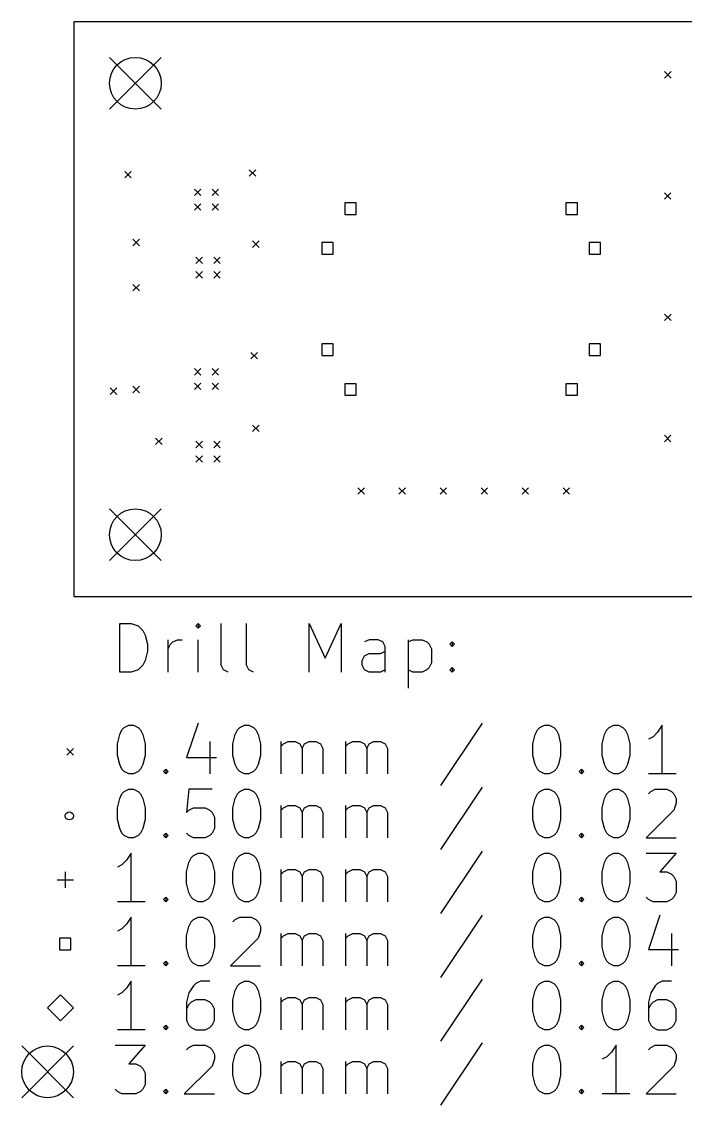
# Model space of a CAD drawing. Extents: x 3.47 to 6.6, y -6.18 to -3.52.
# Drawn here: x 3.473 to 5.09, y -6.165 to -3.525 of the extents above; entities that cross this region are included whole.
import ezdxf

# ---------------------------------------------------------------- set-up
doc = ezdxf.new("R2010")
doc.units = 0
doc.header["$MEASUREMENT"] = 0
doc.layers.add('BLACK', color=7, linetype='CONTINUOUS')

msp = doc.modelspace()

# ---------------------------------------------------------------- linework, layer by layer
at = {"layer": 'BLACK', "linetype": 'CONTINUOUS'}
for p, q in [((3.6, -3.525), (3.6, -4.925)), ((6.6, -3.525), (3.6, -3.525)), ((3.68701, -3.61201), (3.81299, -3.73799)), ((3.81299, -3.61201), (3.68701, -3.73799)), ((5.03937, -3.64677), (5.05512, -3.66252)), ((5.05512, -3.64677), (5.03937, -3.66252)), ((3.72441, -3.88976), (3.74016, -3.90551)), ((3.74016, -3.88976), (3.72441, -3.90551)), ((4.02756, -3.88583), (4.04331, -3.90157)), ((4.04331, -3.88583), (4.02756, -3.90157)), ((3.8937, -3.93307), (3.90945, -3.94882)), ((3.90945, -3.93307), (3.8937, -3.94882)), ((3.93701, -3.93307), (3.95276, -3.94882)), ((3.95276, -3.93307), (3.93701, -3.94882)), ((5.03874, -3.94205), (5.05449, -3.9578)), ((5.05449, -3.94205), (5.03874, -3.9578)), ((3.8937, -3.9685), (3.90945, -3.98425)), ((3.90945, -3.9685), (3.8937, -3.98425)), ((3.93701, -3.9685), (3.95276, -3.98425)), ((3.95276, -3.9685), (3.93701, -3.98425)), ((4.28826, -3.96618), (4.25997, -3.96618)), ((4.25997, -3.96618), (4.25997, -3.99447)), ((4.28826, -3.99447), (4.28826, -3.96618)), ((4.82727, -3.96618), (4.79899, -3.96618)), ((4.79899, -3.96618), (4.79899, -3.99447)), ((4.82727, -3.99447), (4.82727, -3.96618)), ((4.25997, -3.99447), (4.28826, -3.99447)), ((4.79899, -3.99447), (4.82727, -3.99447)), ((3.74409, -4.05512), (3.75984, -4.07087)), ((3.75984, -4.05512), (3.74409, -4.07087)), ((4.03543, -4.05905), (4.05118, -4.0748)), ((4.05118, -4.05905), (4.03543, -4.0748)), ((4.23215, -4.06336), (4.20387, -4.06336)), ((4.20387, -4.06336), (4.20387, -4.09164)), ((4.23215, -4.09164), (4.23215, -4.06336)), ((4.88338, -4.06336), (4.85509, -4.06336)), ((4.85509, -4.06336), (4.85509, -4.09164)), ((4.88338, -4.09164), (4.88338, -4.06336)), ((4.20387, -4.09164), (4.23215, -4.09164)), ((4.85509, -4.09164), (4.88338, -4.09164)), ((3.89764, -4.09843), (3.91339, -4.11417)), ((3.91339, -4.09843), (3.89764, -4.11417)), ((3.94094, -4.09843), (3.95669, -4.11417)), ((3.95669, -4.09843), (3.94094, -4.11417)), ((3.89764, -4.13386), (3.91339, -4.14961)), ((3.91339, -4.13386), (3.89764, -4.14961)), ((3.94094, -4.13386), (3.95669, -4.14961)), ((3.95669, -4.13386), (3.94094, -4.14961)), ((3.74409, -4.16535), (3.75984, -4.1811)), ((3.75984, -4.16535), (3.74409, -4.1811)), ((5.03937, -4.23732), (5.05512, -4.25307)), ((5.05512, -4.23732), (5.03937, -4.25307)), ((4.23215, -4.30978), (4.20387, -4.30978)), ((4.20387, -4.30978), (4.20387, -4.33806)), ((4.23215, -4.33806), (4.23215, -4.30978)), ((4.88338, -4.30978), (4.85509, -4.30978)), ((4.85509, -4.30978), (4.85509, -4.33806)), ((4.88338, -4.33806), (4.88338, -4.30978)), ((4.0315, -4.33071), (4.04724, -4.34646)), ((4.04724, -4.33071), (4.0315, -4.34646)), ((4.20387, -4.33806), (4.23215, -4.33806)), ((4.85509, -4.33806), (4.88338, -4.33806)), ((3.8937, -4.37008), (3.90945, -4.38583)), ((3.90945, -4.37008), (3.8937, -4.38583)), ((3.93701, -4.37008), (3.95276, -4.38583)), ((3.95276, -4.37008), (3.93701, -4.38583)), ((3.8937, -4.40551), (3.90945, -4.42126)), ((3.90945, -4.40551), (3.8937, -4.42126)), ((3.93701, -4.40551), (3.95276, -4.42126)), ((3.95276, -4.40551), (3.93701, -4.42126)), ((4.28826, -4.40695), (4.25997, -4.40695)), ((4.25997, -4.40695), (4.25997, -4.43523)), ((4.28826, -4.43523), (4.28826, -4.40695)), ((4.82727, -4.40695), (4.79899, -4.40695)), ((4.79899, -4.40695), (4.79899, -4.43523)), ((4.82727, -4.43523), (4.82727, -4.40695)), ((3.68898, -4.41732), (3.70472, -4.43307)), ((3.70472, -4.41732), (3.68898, -4.43307)), ((3.74409, -4.41339), (3.75984, -4.42913)), ((3.75984, -4.41339), (3.74409, -4.42913)), ((4.25997, -4.43523), (4.28826, -4.43523)), ((4.79899, -4.43523), (4.82727, -4.43523)), ((4.03543, -4.50787), (4.05118, -4.52362)), ((4.05118, -4.50787), (4.03543, -4.52362)), ((3.79921, -4.53937), (3.81496, -4.55512)), ((3.81496, -4.53937), (3.79921, -4.55512)), ((5.03874, -4.5326), (5.05449, -4.54835)), ((5.05449, -4.5326), (5.03874, -4.54835)), ((3.89764, -4.54724), (3.91339, -4.56299)), ((3.91339, -4.54724), (3.89764, -4.56299)), ((3.94094, -4.54724), (3.95669, -4.56299)), ((3.95669, -4.54724), (3.94094, -4.56299)), ((3.89764, -4.58268), (3.91339, -4.59843)), ((3.91339, -4.58268), (3.89764, -4.59843)), ((3.94094, -4.58268), (3.95669, -4.59843)), ((3.95669, -4.58268), (3.94094, -4.59843)), ((4.29213, -4.66063), (4.30787, -4.67638)), ((4.30787, -4.66063), (4.29213, -4.67638)), ((4.39213, -4.66063), (4.40787, -4.67638)), ((4.40787, -4.66063), (4.39213, -4.67638)), ((4.49213, -4.66063), (4.50787, -4.67638)), ((4.50787, -4.66063), (4.49213, -4.67638)), ((4.59213, -4.66063), (4.60787, -4.67638)), ((4.60787, -4.66063), (4.59213, -4.67638)), ((4.69213, -4.66063), (4.70787, -4.67638)), ((4.70787, -4.66063), (4.69213, -4.67638)), ((4.79213, -4.66063), (4.80787, -4.67638)), ((4.80787, -4.66063), (4.79213, -4.67638)), ((3.68701, -4.71201), (3.81299, -4.83799)), ((3.81299, -4.71201), (3.68701, -4.83799)), ((3.6, -4.925), (6.6, -4.925)), ((3.71178, -5.10934), (3.71178, -4.99123)), ((3.71178, -4.99123), (3.7399, -4.99123)), ((3.7399, -4.99123), (3.75678, -4.99685)), ((3.75678, -4.99685), (3.76803, -5.0081)), ((3.76803, -5.0081), (3.77365, -5.01935)), ((3.90301, -4.99123), (3.89738, -4.99685)), ((3.89738, -4.99685), (3.90301, -5.00247)), ((3.90863, -4.99685), (3.90301, -4.99123)), ((3.90301, -4.99123), (3.90301, -5.00247)), ((3.90301, -5.00247), (3.90863, -4.99685)), ((3.95925, -5.09246), (3.95925, -4.99123)), ((4.02112, -5.09246), (4.02112, -4.99123)), ((4.17298, -5.10934), (4.17298, -4.99123)), ((4.17298, -4.99123), (4.21235, -5.07559)), ((4.21235, -5.07559), (4.25172, -4.99123)), ((4.25172, -4.99123), (4.25172, -5.10934)), ((3.77365, -5.01935), (3.77927, -5.04184)), ((3.77927, -5.04184), (3.77927, -5.05872)), ((3.82989, -5.10934), (3.82989, -5.0306)), ((3.82989, -5.05309), (3.83552, -5.04184)), ((3.83552, -5.04184), (3.84114, -5.03622)), ((3.84114, -5.03622), (3.85239, -5.0306)), ((3.85239, -5.0306), (3.86364, -5.0306)), ((3.90301, -5.10934), (3.90301, -5.0306)), ((4.31921, -5.0306), (4.30796, -5.03622)), ((4.3417, -5.0306), (4.31921, -5.0306)), ((4.35295, -5.03622), (4.3417, -5.0306)), ((4.35858, -5.04747), (4.35295, -5.03622)), ((4.41482, -5.0306), (4.41482, -5.14871)), ((4.41482, -5.03622), (4.42607, -5.0306)), ((4.42607, -5.0306), (4.44857, -5.0306)), ((4.44857, -5.0306), (4.45981, -5.03622)), ((4.45981, -5.03622), (4.46544, -5.04184)), ((4.46544, -5.04184), (4.47106, -5.05309)), ((4.51606, -5.04184), (4.52168, -5.03622)), ((4.52168, -5.04747), (4.51606, -5.04184)), ((4.52168, -5.03622), (4.52731, -5.04184)), ((4.52168, -5.03622), (4.52168, -5.04747)), ((4.52731, -5.04184), (4.52168, -5.04747)), ((3.77927, -5.05872), (3.77365, -5.08121)), ((4.30796, -5.06997), (4.31921, -5.06434)), ((4.31921, -5.06434), (4.34733, -5.06434)), ((4.34733, -5.06434), (4.35858, -5.05872)), ((4.35858, -5.10934), (4.35858, -5.04747)), ((4.47106, -5.05309), (4.47106, -5.08684)), ((3.76803, -5.09246), (3.75678, -5.10371)), ((3.77365, -5.08121), (3.76803, -5.09246)), ((3.96488, -5.10371), (3.95925, -5.09246)), ((4.02674, -5.10371), (4.02112, -5.09246)), ((4.30233, -5.08121), (4.30796, -5.06997)), ((4.30233, -5.09246), (4.30233, -5.08121)), ((4.30796, -5.10371), (4.30233, -5.09246)), ((4.47106, -5.08684), (4.46544, -5.09809)), ((3.7399, -5.10934), (3.71178, -5.10934)), ((3.75678, -5.10371), (3.7399, -5.10934)), ((3.97612, -5.10934), (3.96488, -5.10371)), ((4.03799, -5.10934), (4.02674, -5.10371)), ((4.31921, -5.10934), (4.30796, -5.10371)), ((4.34733, -5.10934), (4.31921, -5.10934)), ((4.35858, -5.10371), (4.34733, -5.10934)), ((4.42607, -5.10934), (4.41482, -5.10371)), ((4.44857, -5.10934), (4.42607, -5.10934)), ((4.45981, -5.10371), (4.44857, -5.10934)), ((4.46544, -5.09809), (4.45981, -5.10371)), ((4.51606, -5.10371), (4.52168, -5.09809)), ((4.52168, -5.10934), (4.51606, -5.10371)), ((4.52168, -5.09809), (4.52731, -5.10371)), ((4.52168, -5.09809), (4.52168, -5.10934)), ((4.52731, -5.10371), (4.52168, -5.10934)), ((3.71178, -5.26175), (3.71741, -5.25051)), ((3.71741, -5.25051), (3.72303, -5.24488)), ((3.72303, -5.24488), (3.73428, -5.23926)), ((3.73428, -5.23926), (3.74553, -5.23926)), ((3.74553, -5.23926), (3.75678, -5.24488)), ((3.75678, -5.24488), (3.7624, -5.25051)), ((3.7624, -5.25051), (3.76803, -5.26175)), ((3.90301, -5.23363), (3.87489, -5.318)), ((3.993, -5.26175), (3.99862, -5.25051)), ((3.99862, -5.25051), (4.00425, -5.24488)), ((4.00425, -5.24488), (4.01549, -5.23926)), ((4.01549, -5.23926), (4.02674, -5.23926)), ((4.02674, -5.23926), (4.03799, -5.24488)), ((4.03799, -5.24488), (4.04362, -5.25051)), ((4.04362, -5.25051), (4.04924, -5.26175)), ((4.5948, -5.23363), (4.49356, -5.38549)), ((4.72416, -5.26175), (4.72978, -5.25051)), ((4.72978, -5.25051), (4.7354, -5.24488)), ((4.7354, -5.24488), (4.74665, -5.23926)), ((4.74665, -5.23926), (4.7579, -5.23926)), ((4.7579, -5.23926), (4.76915, -5.24488)), ((4.76915, -5.24488), (4.77477, -5.25051)), ((4.77477, -5.25051), (4.7804, -5.26175)), ((4.89289, -5.26175), (4.89851, -5.25051)), ((4.89851, -5.25051), (4.90413, -5.24488)), ((4.90413, -5.24488), (4.91538, -5.23926)), ((4.91538, -5.23926), (4.92663, -5.23926)), ((4.92663, -5.23926), (4.93788, -5.24488)), ((4.93788, -5.24488), (4.9435, -5.25051)), ((4.9435, -5.25051), (4.94913, -5.26175)), ((5.03349, -5.23926), (5.02224, -5.25613)), ((5.03349, -5.35737), (5.03349, -5.23926)), ((3.70616, -5.28425), (3.71178, -5.26175)), ((3.76803, -5.26175), (3.77365, -5.28425)), ((3.93113, -5.27863), (3.93113, -5.35737)), ((3.98737, -5.28425), (3.993, -5.26175)), ((4.04924, -5.26175), (4.05486, -5.28425)), ((4.10548, -5.35737), (4.10548, -5.27863)), ((4.11111, -5.28425), (4.12236, -5.27863)), ((4.12236, -5.27863), (4.13923, -5.27863)), ((4.13923, -5.27863), (4.15048, -5.28425)), ((4.16173, -5.28425), (4.17298, -5.27863)), ((4.17298, -5.27863), (4.18985, -5.27863)), ((4.18985, -5.27863), (4.2011, -5.28425)), ((4.26296, -5.35737), (4.26296, -5.27863)), ((4.26859, -5.28425), (4.27984, -5.27863)), ((4.27984, -5.27863), (4.29671, -5.27863)), ((4.29671, -5.27863), (4.30796, -5.28425)), ((4.31921, -5.28425), (4.33046, -5.27863)), ((4.33046, -5.27863), (4.34733, -5.27863)), ((4.34733, -5.27863), (4.35858, -5.28425)), ((4.71853, -5.28425), (4.72416, -5.26175)), ((4.7804, -5.26175), (4.78602, -5.28425)), ((4.88726, -5.28425), (4.89289, -5.26175)), ((4.94913, -5.26175), (4.95475, -5.28425)), ((5.011, -5.26738), (4.99975, -5.273)), ((5.02224, -5.25613), (5.011, -5.26738)), ((3.58327, -5.29606), (3.59902, -5.31181)), ((3.59902, -5.29606), (3.58327, -5.31181)), ((3.70616, -5.31237), (3.70616, -5.28425)), ((3.77365, -5.28425), (3.77365, -5.31237)), ((3.98737, -5.31237), (3.98737, -5.28425)), ((4.05486, -5.28425), (4.05486, -5.31237)), ((4.10548, -5.28988), (4.11111, -5.28425)), ((4.15048, -5.28425), (4.1561, -5.2955)), ((4.1561, -5.2955), (4.16173, -5.28425)), ((4.1561, -5.2955), (4.1561, -5.35737)), ((4.2011, -5.28425), (4.20672, -5.2955)), ((4.20672, -5.2955), (4.20672, -5.35737)), ((4.26296, -5.28988), (4.26859, -5.28425)), ((4.30796, -5.28425), (4.31358, -5.2955)), ((4.31358, -5.2955), (4.31921, -5.28425)), ((4.31358, -5.2955), (4.31358, -5.35737)), ((4.35858, -5.28425), (4.3642, -5.2955)), ((4.3642, -5.2955), (4.3642, -5.35737)), ((4.71853, -5.31237), (4.71853, -5.28425)), ((4.78602, -5.28425), (4.78602, -5.31237)), ((4.88726, -5.31237), (4.88726, -5.28425)), ((4.95475, -5.28425), (4.95475, -5.31237)), ((3.71178, -5.33487), (3.70616, -5.31237)), ((3.77365, -5.31237), (3.76803, -5.33487)), ((3.87489, -5.318), (3.948, -5.318)), ((3.993, -5.33487), (3.98737, -5.31237)), ((4.05486, -5.31237), (4.04924, -5.33487)), ((4.72416, -5.33487), (4.71853, -5.31237)), ((4.78602, -5.31237), (4.7804, -5.33487)), ((4.89289, -5.33487), (4.88726, -5.31237)), ((4.95475, -5.31237), (4.94913, -5.33487)), ((3.71741, -5.34612), (3.71178, -5.33487)), ((3.72303, -5.35174), (3.71741, -5.34612)), ((3.73428, -5.35737), (3.72303, -5.35174)), ((3.74553, -5.35737), (3.73428, -5.35737)), ((3.75678, -5.35174), (3.74553, -5.35737)), ((3.7624, -5.34612), (3.75678, -5.35174)), ((3.76803, -5.33487), (3.7624, -5.34612)), ((3.81864, -5.35174), (3.82427, -5.34612)), ((3.82427, -5.35737), (3.81864, -5.35174)), ((3.82427, -5.34612), (3.82989, -5.35174)), ((3.82427, -5.34612), (3.82427, -5.35737)), ((3.82989, -5.35174), (3.82427, -5.35737)), ((3.99862, -5.34612), (3.993, -5.33487)), ((4.00425, -5.35174), (3.99862, -5.34612)), ((4.01549, -5.35737), (4.00425, -5.35174)), ((4.02674, -5.35737), (4.01549, -5.35737)), ((4.03799, -5.35174), (4.02674, -5.35737)), ((4.04362, -5.34612), (4.03799, -5.35174)), ((4.04924, -5.33487), (4.04362, -5.34612)), ((4.72978, -5.34612), (4.72416, -5.33487)), ((4.7354, -5.35174), (4.72978, -5.34612)), ((4.74665, -5.35737), (4.7354, -5.35174)), ((4.7579, -5.35737), (4.74665, -5.35737)), ((4.76915, -5.35174), (4.7579, -5.35737)), ((4.77477, -5.34612), (4.76915, -5.35174)), ((4.7804, -5.33487), (4.77477, -5.34612)), ((4.83102, -5.35174), (4.83664, -5.34612)), ((4.83664, -5.35737), (4.83102, -5.35174)), ((4.83664, -5.34612), (4.84227, -5.35174)), ((4.83664, -5.34612), (4.83664, -5.35737)), ((4.84227, -5.35174), (4.83664, -5.35737)), ((4.89851, -5.34612), (4.89289, -5.33487)), ((4.90413, -5.35174), (4.89851, -5.34612)), ((4.91538, -5.35737), (4.90413, -5.35174)), ((4.92663, -5.35737), (4.91538, -5.35737)), ((4.93788, -5.35174), (4.92663, -5.35737)), ((4.9435, -5.34612), (4.93788, -5.35174)), ((4.94913, -5.33487), (4.9435, -5.34612)), ((5.06724, -5.35737), (4.99975, -5.35737)), ((3.71178, -5.41766), (3.71741, -5.40641)), ((3.71741, -5.40641), (3.72303, -5.40079)), ((3.72303, -5.40079), (3.73428, -5.39516)), ((3.73428, -5.39516), (3.74553, -5.39516)), ((3.74553, -5.39516), (3.75678, -5.40079)), ((3.75678, -5.40079), (3.7624, -5.40641)), ((3.7624, -5.40641), (3.76803, -5.41766)), ((3.88051, -5.39516), (3.87489, -5.45141)), ((3.93675, -5.39516), (3.88051, -5.39516)), ((3.993, -5.41766), (3.99862, -5.40641)), ((3.99862, -5.40641), (4.00425, -5.40079)), ((4.00425, -5.40079), (4.01549, -5.39516)), ((4.01549, -5.39516), (4.02674, -5.39516)), ((4.02674, -5.39516), (4.03799, -5.40079)), ((4.03799, -5.40079), (4.04362, -5.40641)), ((4.04362, -5.40641), (4.04924, -5.41766)), ((4.5948, -5.38954), (4.49356, -5.54139)), ((4.72416, -5.41766), (4.72978, -5.40641)), ((4.72978, -5.40641), (4.7354, -5.40079)), ((4.7354, -5.40079), (4.74665, -5.39516)), ((4.74665, -5.39516), (4.7579, -5.39516)), ((4.7579, -5.39516), (4.76915, -5.40079)), ((4.76915, -5.40079), (4.77477, -5.40641)), ((4.77477, -5.40641), (4.7804, -5.41766)), ((4.89289, -5.41766), (4.89851, -5.40641)), ((4.89851, -5.40641), (4.90413, -5.40079)), ((4.90413, -5.40079), (4.91538, -5.39516)), ((4.91538, -5.39516), (4.92663, -5.39516)), ((4.92663, -5.39516), (4.93788, -5.40079)), ((4.93788, -5.40079), (4.9435, -5.40641)), ((4.9435, -5.40641), (4.94913, -5.41766)), ((4.99975, -5.40641), (5.00537, -5.40079)), ((5.00537, -5.40079), (5.01662, -5.39516)), ((5.01662, -5.39516), (5.04474, -5.39516)), ((5.04474, -5.39516), (5.05599, -5.40079)), ((5.05599, -5.40079), (5.06161, -5.40641)), ((5.06161, -5.40641), (5.06724, -5.41766)), ((3.70616, -5.44016), (3.71178, -5.41766)), ((3.76803, -5.41766), (3.77365, -5.44016)), ((3.98737, -5.44016), (3.993, -5.41766)), ((4.04924, -5.41766), (4.05486, -5.44016)), ((4.10548, -5.51327), (4.10548, -5.43453)), ((4.11111, -5.44016), (4.12236, -5.43453)), ((4.12236, -5.43453), (4.13923, -5.43453)), ((4.13923, -5.43453), (4.15048, -5.44016)), ((4.16173, -5.44016), (4.17298, -5.43453)), ((4.17298, -5.43453), (4.18985, -5.43453)), ((4.18985, -5.43453), (4.2011, -5.44016)), ((4.26296, -5.51327), (4.26296, -5.43453)), ((4.26859, -5.44016), (4.27984, -5.43453)), ((4.27984, -5.43453), (4.29671, -5.43453)), ((4.29671, -5.43453), (4.30796, -5.44016)), ((4.31921, -5.44016), (4.33046, -5.43453)), ((4.33046, -5.43453), (4.34733, -5.43453)), ((4.34733, -5.43453), (4.35858, -5.44016)), ((4.71853, -5.44016), (4.72416, -5.41766)), ((4.7804, -5.41766), (4.78602, -5.44016)), ((4.88726, -5.44016), (4.89289, -5.41766)), ((4.94913, -5.41766), (4.95475, -5.44016)), ((5.06724, -5.42891), (5.06161, -5.44578)), ((5.06724, -5.41766), (5.06724, -5.42891)), ((3.70616, -5.46828), (3.70616, -5.44016)), ((3.77365, -5.44016), (3.77365, -5.46828)), ((3.87489, -5.45141), (3.88051, -5.44578)), ((3.88051, -5.44578), (3.89176, -5.44016)), ((3.89176, -5.44016), (3.91988, -5.44016)), ((3.91988, -5.44016), (3.93113, -5.44578)), ((3.93113, -5.44578), (3.93675, -5.45141)), ((3.93675, -5.45141), (3.94238, -5.46265)), ((3.94238, -5.46265), (3.94238, -5.49078)), ((3.98737, -5.46828), (3.98737, -5.44016)), ((4.05486, -5.44016), (4.05486, -5.46828)), ((4.10548, -5.44578), (4.11111, -5.44016)), ((4.15048, -5.44016), (4.1561, -5.45141)), ((4.1561, -5.45141), (4.16173, -5.44016)), ((4.1561, -5.45141), (4.1561, -5.51327)), ((4.2011, -5.44016), (4.20672, -5.45141)), ((4.20672, -5.45141), (4.20672, -5.51327)), ((4.26296, -5.44578), (4.26859, -5.44016)), ((4.30796, -5.44016), (4.31358, -5.45141)), ((4.31358, -5.45141), (4.31921, -5.44016)), ((4.31358, -5.45141), (4.31358, -5.51327)), ((4.35858, -5.44016), (4.3642, -5.45141)), ((4.3642, -5.45141), (4.3642, -5.51327)), ((4.71853, -5.46828), (4.71853, -5.44016)), ((4.78602, -5.44016), (4.78602, -5.46828)), ((4.88726, -5.46828), (4.88726, -5.44016)), ((4.95475, -5.44016), (4.95475, -5.46828)), ((5.06161, -5.44578), (4.99412, -5.51327)), ((3.71178, -5.49078), (3.70616, -5.46828)), ((3.71741, -5.50202), (3.71178, -5.49078)), ((3.76803, -5.49078), (3.7624, -5.50202)), ((3.77365, -5.46828), (3.76803, -5.49078)), ((3.94238, -5.49078), (3.93675, -5.50202)), ((3.993, -5.49078), (3.98737, -5.46828)), ((3.99862, -5.50202), (3.993, -5.49078)), ((4.04924, -5.49078), (4.04362, -5.50202)), ((4.05486, -5.46828), (4.04924, -5.49078)), ((4.72416, -5.49078), (4.71853, -5.46828)), ((4.72978, -5.50202), (4.72416, -5.49078)), ((4.7804, -5.49078), (4.77477, -5.50202)), ((4.78602, -5.46828), (4.7804, -5.49078)), ((4.89289, -5.49078), (4.88726, -5.46828)), ((4.89851, -5.50202), (4.89289, -5.49078)), ((4.94913, -5.49078), (4.9435, -5.50202)), ((4.95475, -5.46828), (4.94913, -5.49078)), ((3.72303, -5.50765), (3.71741, -5.50202)), ((3.73428, -5.51327), (3.72303, -5.50765)), ((3.74553, -5.51327), (3.73428, -5.51327)), ((3.75678, -5.50765), (3.74553, -5.51327)), ((3.7624, -5.50202), (3.75678, -5.50765)), ((3.81864, -5.50765), (3.82427, -5.50202)), ((3.82427, -5.51327), (3.81864, -5.50765)), ((3.82427, -5.50202), (3.82989, -5.50765)), ((3.82427, -5.50202), (3.82427, -5.51327)), ((3.82989, -5.50765), (3.82427, -5.51327)), ((3.88051, -5.50765), (3.87489, -5.50202)), ((3.89176, -5.51327), (3.88051, -5.50765)), ((3.91988, -5.51327), (3.89176, -5.51327)), ((3.93113, -5.50765), (3.91988, -5.51327)), ((3.93675, -5.50202), (3.93113, -5.50765)), ((4.00425, -5.50765), (3.99862, -5.50202)), ((4.01549, -5.51327), (4.00425, -5.50765)), ((4.02674, -5.51327), (4.01549, -5.51327)), ((4.03799, -5.50765), (4.02674, -5.51327)), ((4.04362, -5.50202), (4.03799, -5.50765)), ((4.7354, -5.50765), (4.72978, -5.50202)), ((4.74665, -5.51327), (4.7354, -5.50765)), ((4.7579, -5.51327), (4.74665, -5.51327)), ((4.76915, -5.50765), (4.7579, -5.51327)), ((4.77477, -5.50202), (4.76915, -5.50765)), ((4.83102, -5.50765), (4.83664, -5.50202)), ((4.83664, -5.51327), (4.83102, -5.50765)), ((4.83664, -5.50202), (4.84227, -5.50765)), ((4.83664, -5.50202), (4.83664, -5.51327)), ((4.84227, -5.50765), (4.83664, -5.51327)), ((4.90413, -5.50765), (4.89851, -5.50202)), ((4.91538, -5.51327), (4.90413, -5.50765)), ((4.92663, -5.51327), (4.91538, -5.51327)), ((4.93788, -5.50765), (4.92663, -5.51327)), ((4.9435, -5.50202), (4.93788, -5.50765)), ((4.99412, -5.51327), (5.06724, -5.51327)), ((3.72866, -5.56794), (3.71741, -5.57919)), ((3.7399, -5.55107), (3.72866, -5.56794)), ((3.7399, -5.66918), (3.7399, -5.55107)), ((3.88051, -5.57357), (3.88614, -5.56232)), ((3.88614, -5.56232), (3.89176, -5.55669)), ((3.89176, -5.55669), (3.90301, -5.55107)), ((3.90301, -5.55107), (3.91426, -5.55107)), ((3.91426, -5.55107), (3.92551, -5.55669)), ((3.92551, -5.55669), (3.93113, -5.56232)), ((3.93113, -5.56232), (3.93675, -5.57357)), ((3.993, -5.57357), (3.99862, -5.56232)), ((3.99862, -5.56232), (4.00425, -5.55669)), ((4.00425, -5.55669), (4.01549, -5.55107)), ((4.01549, -5.55107), (4.02674, -5.55107)), ((4.02674, -5.55107), (4.03799, -5.55669)), ((4.03799, -5.55669), (4.04362, -5.56232)), ((4.04362, -5.56232), (4.04924, -5.57357)), ((4.5948, -5.54544), (4.49356, -5.6973)), ((4.72416, -5.57357), (4.72978, -5.56232)), ((4.72978, -5.56232), (4.7354, -5.55669)), ((4.7354, -5.55669), (4.74665, -5.55107)), ((4.74665, -5.55107), (4.7579, -5.55107)), ((4.7579, -5.55107), (4.76915, -5.55669)), ((4.76915, -5.55669), (4.77477, -5.56232)), ((4.77477, -5.56232), (4.7804, -5.57357)), ((4.89289, -5.57357), (4.89851, -5.56232)), ((4.89851, -5.56232), (4.90413, -5.55669)), ((4.90413, -5.55669), (4.91538, -5.55107)), ((4.91538, -5.55107), (4.92663, -5.55107)), ((4.92663, -5.55107), (4.93788, -5.55669)), ((4.93788, -5.55669), (4.9435, -5.56232)), ((4.9435, -5.56232), (4.94913, -5.57357)), ((4.99412, -5.55107), (5.06724, -5.55107)), ((5.06724, -5.55107), (5.02787, -5.59606)), ((3.57933, -5.59606), (3.57933, -5.63543)), ((3.71741, -5.57919), (3.70616, -5.58481)), ((3.87489, -5.59606), (3.88051, -5.57357)), ((3.87489, -5.62418), (3.87489, -5.59606)), ((3.93675, -5.57357), (3.94238, -5.59606)), ((3.94238, -5.59606), (3.94238, -5.62418)), ((3.98737, -5.59606), (3.993, -5.57357)), ((3.98737, -5.62418), (3.98737, -5.59606)), ((4.04924, -5.57357), (4.05486, -5.59606)), ((4.05486, -5.59606), (4.05486, -5.62418)), ((4.10548, -5.66918), (4.10548, -5.59044)), ((4.10548, -5.60169), (4.11111, -5.59606)), ((4.11111, -5.59606), (4.12236, -5.59044)), ((4.12236, -5.59044), (4.13923, -5.59044)), ((4.13923, -5.59044), (4.15048, -5.59606)), ((4.15048, -5.59606), (4.1561, -5.60731)), ((4.1561, -5.60731), (4.16173, -5.59606)), ((4.16173, -5.59606), (4.17298, -5.59044)), ((4.17298, -5.59044), (4.18985, -5.59044)), ((4.18985, -5.59044), (4.2011, -5.59606)), ((4.2011, -5.59606), (4.20672, -5.60731)), ((4.26296, -5.66918), (4.26296, -5.59044)), ((4.26296, -5.60169), (4.26859, -5.59606)), ((4.26859, -5.59606), (4.27984, -5.59044)), ((4.27984, -5.59044), (4.29671, -5.59044)), ((4.29671, -5.59044), (4.30796, -5.59606)), ((4.30796, -5.59606), (4.31358, -5.60731)), ((4.31358, -5.60731), (4.31921, -5.59606)), ((4.31921, -5.59606), (4.33046, -5.59044)), ((4.33046, -5.59044), (4.34733, -5.59044)), ((4.34733, -5.59044), (4.35858, -5.59606)), ((4.35858, -5.59606), (4.3642, -5.60731)), ((4.71853, -5.59606), (4.72416, -5.57357)), ((4.71853, -5.62418), (4.71853, -5.59606)), ((4.7804, -5.57357), (4.78602, -5.59606)), ((4.78602, -5.59606), (4.78602, -5.62418)), ((4.88726, -5.59606), (4.89289, -5.57357)), ((4.88726, -5.62418), (4.88726, -5.59606)), ((4.94913, -5.57357), (4.95475, -5.59606)), ((4.95475, -5.59606), (4.95475, -5.62418)), ((5.02787, -5.59606), (5.04474, -5.59606)), ((5.04474, -5.59606), (5.05599, -5.60169)), ((3.55965, -5.61575), (3.59902, -5.61575)), ((4.1561, -5.60731), (4.1561, -5.66918)), ((4.20672, -5.60731), (4.20672, -5.66918)), ((4.31358, -5.60731), (4.31358, -5.66918)), ((4.3642, -5.60731), (4.3642, -5.66918)), ((5.05599, -5.60169), (5.06161, -5.60731)), ((5.06161, -5.60731), (5.06724, -5.61856)), ((5.06724, -5.61856), (5.06724, -5.64668)), ((3.88051, -5.64668), (3.87489, -5.62418)), ((3.88614, -5.65793), (3.88051, -5.64668)), ((3.93675, -5.64668), (3.93113, -5.65793)), ((3.94238, -5.62418), (3.93675, -5.64668)), ((3.993, -5.64668), (3.98737, -5.62418)), ((3.99862, -5.65793), (3.993, -5.64668)), ((4.04924, -5.64668), (4.04362, -5.65793)), ((4.05486, -5.62418), (4.04924, -5.64668)), ((4.72416, -5.64668), (4.71853, -5.62418)), ((4.72978, -5.65793), (4.72416, -5.64668)), ((4.7804, -5.64668), (4.77477, -5.65793)), ((4.78602, -5.62418), (4.7804, -5.64668)), ((4.89289, -5.64668), (4.88726, -5.62418)), ((4.89851, -5.65793), (4.89289, -5.64668)), ((4.94913, -5.64668), (4.9435, -5.65793)), ((4.95475, -5.62418), (4.94913, -5.64668)), ((5.06724, -5.64668), (5.06161, -5.65793)), ((3.77365, -5.66918), (3.70616, -5.66918)), ((3.81864, -5.66355), (3.82427, -5.65793)), ((3.82427, -5.66918), (3.81864, -5.66355)), ((3.82427, -5.65793), (3.82989, -5.66355)), ((3.82427, -5.65793), (3.82427, -5.66918)), ((3.82989, -5.66355), (3.82427, -5.66918)), ((3.89176, -5.66355), (3.88614, -5.65793)), ((3.90301, -5.66918), (3.89176, -5.66355)), ((3.91426, -5.66918), (3.90301, -5.66918)), ((3.92551, -5.66355), (3.91426, -5.66918)), ((3.93113, -5.65793), (3.92551, -5.66355)), ((4.00425, -5.66355), (3.99862, -5.65793)), ((4.01549, -5.66918), (4.00425, -5.66355)), ((4.02674, -5.66918), (4.01549, -5.66918)), ((4.03799, -5.66355), (4.02674, -5.66918)), ((4.04362, -5.65793), (4.03799, -5.66355)), ((4.7354, -5.66355), (4.72978, -5.65793)), ((4.74665, -5.66918), (4.7354, -5.66355)), ((4.7579, -5.66918), (4.74665, -5.66918)), ((4.76915, -5.66355), (4.7579, -5.66918)), ((4.77477, -5.65793), (4.76915, -5.66355)), ((4.83102, -5.66355), (4.83664, -5.65793)), ((4.83664, -5.66918), (4.83102, -5.66355)), ((4.83664, -5.65793), (4.84227, -5.66355)), ((4.83664, -5.65793), (4.83664, -5.66918)), ((4.84227, -5.66355), (4.83664, -5.66918)), ((4.90413, -5.66355), (4.89851, -5.65793)), ((4.91538, -5.66918), (4.90413, -5.66355)), ((4.92663, -5.66918), (4.91538, -5.66918)), ((4.93788, -5.66355), (4.92663, -5.66918)), ((4.9435, -5.65793), (4.93788, -5.66355)), ((4.99975, -5.66355), (4.99412, -5.65793)), ((5.011, -5.66918), (4.99975, -5.66355)), ((5.04474, -5.66918), (5.011, -5.66918)), ((5.05599, -5.66355), (5.04474, -5.66918)), ((5.06161, -5.65793), (5.05599, -5.66355)), ((4.5948, -5.70135), (4.49356, -5.85321)), ((5.02787, -5.70135), (4.99975, -5.78571)), ((3.72866, -5.72385), (3.71741, -5.7351)), ((3.7399, -5.70697), (3.72866, -5.72385)), ((3.7399, -5.82508), (3.7399, -5.70697)), ((3.88051, -5.72947), (3.88614, -5.71822)), ((3.88614, -5.71822), (3.89176, -5.7126)), ((3.89176, -5.7126), (3.90301, -5.70697)), ((3.90301, -5.70697), (3.91426, -5.70697)), ((3.91426, -5.70697), (3.92551, -5.7126)), ((3.92551, -5.7126), (3.93113, -5.71822)), ((3.93113, -5.71822), (3.93675, -5.72947)), ((3.98737, -5.71822), (3.993, -5.7126)), ((3.993, -5.7126), (4.00425, -5.70697)), ((4.00425, -5.70697), (4.03237, -5.70697)), ((4.03237, -5.70697), (4.04362, -5.7126)), ((4.04362, -5.7126), (4.04924, -5.71822)), ((4.04924, -5.71822), (4.05486, -5.72947)), ((4.72416, -5.72947), (4.72978, -5.71822)), ((4.72978, -5.71822), (4.7354, -5.7126)), ((4.7354, -5.7126), (4.74665, -5.70697)), ((4.74665, -5.70697), (4.7579, -5.70697)), ((4.7579, -5.70697), (4.76915, -5.7126)), ((4.76915, -5.7126), (4.77477, -5.71822)), ((4.77477, -5.71822), (4.7804, -5.72947)), ((4.89289, -5.72947), (4.89851, -5.71822)), ((4.89851, -5.71822), (4.90413, -5.7126)), ((4.90413, -5.7126), (4.91538, -5.70697)), ((4.91538, -5.70697), (4.92663, -5.70697)), ((4.92663, -5.70697), (4.93788, -5.7126)), ((4.93788, -5.7126), (4.9435, -5.71822)), ((4.9435, -5.71822), (4.94913, -5.72947)), ((3.71741, -5.7351), (3.70616, -5.74072)), ((3.87489, -5.75197), (3.88051, -5.72947)), ((3.87489, -5.78009), (3.87489, -5.75197)), ((3.93675, -5.72947), (3.94238, -5.75197)), ((3.94238, -5.75197), (3.94238, -5.78009)), ((4.05486, -5.74072), (4.04924, -5.75759)), ((4.05486, -5.72947), (4.05486, -5.74072)), ((4.10548, -5.82508), (4.10548, -5.74634)), ((4.10548, -5.75759), (4.11111, -5.75197)), ((4.11111, -5.75197), (4.12236, -5.74634)), ((4.12236, -5.74634), (4.13923, -5.74634)), ((4.13923, -5.74634), (4.15048, -5.75197)), ((4.15048, -5.75197), (4.1561, -5.76322)), ((4.1561, -5.76322), (4.16173, -5.75197)), ((4.16173, -5.75197), (4.17298, -5.74634)), ((4.17298, -5.74634), (4.18985, -5.74634)), ((4.18985, -5.74634), (4.2011, -5.75197)), ((4.2011, -5.75197), (4.20672, -5.76322)), ((4.26296, -5.82508), (4.26296, -5.74634)), ((4.26296, -5.75759), (4.26859, -5.75197)), ((4.26859, -5.75197), (4.27984, -5.74634)), ((4.27984, -5.74634), (4.29671, -5.74634)), ((4.29671, -5.74634), (4.30796, -5.75197)), ((4.30796, -5.75197), (4.31358, -5.76322)), ((4.31358, -5.76322), (4.31921, -5.75197)), ((4.31921, -5.75197), (4.33046, -5.74634)), ((4.33046, -5.74634), (4.34733, -5.74634)), ((4.34733, -5.74634), (4.35858, -5.75197)), ((4.35858, -5.75197), (4.3642, -5.76322)), ((4.71853, -5.75197), (4.72416, -5.72947)), ((4.71853, -5.78009), (4.71853, -5.75197)), ((4.7804, -5.72947), (4.78602, -5.75197)), ((4.78602, -5.75197), (4.78602, -5.78009)), ((4.88726, -5.75197), (4.89289, -5.72947)), ((4.88726, -5.78009), (4.88726, -5.75197)), ((4.94913, -5.72947), (4.95475, -5.75197)), ((4.95475, -5.75197), (4.95475, -5.78009)), ((5.05599, -5.74634), (5.05599, -5.82508)), ((3.59316, -5.75751), (3.56487, -5.75751)), ((3.56487, -5.75751), (3.56487, -5.7858)), ((3.59316, -5.7858), (3.59316, -5.75751)), ((3.88051, -5.80259), (3.87489, -5.78009)), ((3.94238, -5.78009), (3.93675, -5.80259)), ((4.04924, -5.75759), (3.98175, -5.82508)), ((4.1561, -5.76322), (4.1561, -5.82508)), ((4.20672, -5.76322), (4.20672, -5.82508)), ((4.31358, -5.76322), (4.31358, -5.82508)), ((4.3642, -5.76322), (4.3642, -5.82508)), ((4.72416, -5.80259), (4.71853, -5.78009)), ((4.78602, -5.78009), (4.7804, -5.80259)), ((4.89289, -5.80259), (4.88726, -5.78009)), ((4.95475, -5.78009), (4.94913, -5.80259)), ((3.56487, -5.7858), (3.59316, -5.7858)), ((3.88614, -5.81384), (3.88051, -5.80259)), ((3.93675, -5.80259), (3.93113, -5.81384)), ((4.72978, -5.81384), (4.72416, -5.80259)), ((4.7804, -5.80259), (4.77477, -5.81384)), ((4.89851, -5.81384), (4.89289, -5.80259)), ((4.94913, -5.80259), (4.9435, -5.81384)), ((4.99975, -5.78571), (5.07286, -5.78571)), ((3.77365, -5.82508), (3.70616, -5.82508)), ((3.81864, -5.81946), (3.82427, -5.81384)), ((3.82427, -5.82508), (3.81864, -5.81946)), ((3.82427, -5.81384), (3.82989, -5.81946)), ((3.82427, -5.81384), (3.82427, -5.82508)), ((3.82989, -5.81946), (3.82427, -5.82508)), ((3.89176, -5.81946), (3.88614, -5.81384)), ((3.90301, -5.82508), (3.89176, -5.81946)), ((3.91426, -5.82508), (3.90301, -5.82508)), ((3.92551, -5.81946), (3.91426, -5.82508)), ((3.93113, -5.81384), (3.92551, -5.81946)), ((3.98175, -5.82508), (4.05486, -5.82508)), ((4.7354, -5.81946), (4.72978, -5.81384)), ((4.74665, -5.82508), (4.7354, -5.81946)), ((4.7579, -5.82508), (4.74665, -5.82508)), ((4.76915, -5.81946), (4.7579, -5.82508)), ((4.77477, -5.81384), (4.76915, -5.81946)), ((4.83102, -5.81946), (4.83664, -5.81384)), ((4.83664, -5.82508), (4.83102, -5.81946)), ((4.83664, -5.81384), (4.84227, -5.81946)), ((4.83664, -5.81384), (4.83664, -5.82508)), ((4.84227, -5.81946), (4.83664, -5.82508)), ((4.90413, -5.81946), (4.89851, -5.81384)), ((4.91538, -5.82508), (4.90413, -5.81946)), ((4.92663, -5.82508), (4.91538, -5.82508)), ((4.93788, -5.81946), (4.92663, -5.82508)), ((4.9435, -5.81384), (4.93788, -5.81946)), ((4.5948, -5.85726), (4.49356, -6.00911)), ((3.72866, -5.87975), (3.71741, -5.891)), ((3.7399, -5.86288), (3.72866, -5.87975)), ((3.7399, -5.98099), (3.7399, -5.86288)), ((3.89176, -5.87413), (3.88051, -5.891)), ((3.89738, -5.8685), (3.89176, -5.87413)), ((3.90863, -5.86288), (3.89738, -5.8685)), ((3.93113, -5.86288), (3.90863, -5.86288)), ((3.98737, -5.90787), (3.993, -5.88538)), ((3.993, -5.88538), (3.99862, -5.87413)), ((3.99862, -5.87413), (4.00425, -5.8685)), ((4.00425, -5.8685), (4.01549, -5.86288)), ((4.01549, -5.86288), (4.02674, -5.86288)), ((4.02674, -5.86288), (4.03799, -5.8685)), ((4.03799, -5.8685), (4.04362, -5.87413)), ((4.04362, -5.87413), (4.04924, -5.88538)), ((4.04924, -5.88538), (4.05486, -5.90787)), ((4.71853, -5.90787), (4.72416, -5.88538)), ((4.72416, -5.88538), (4.72978, -5.87413)), ((4.72978, -5.87413), (4.7354, -5.8685)), ((4.7354, -5.8685), (4.74665, -5.86288)), ((4.74665, -5.86288), (4.7579, -5.86288)), ((4.7579, -5.86288), (4.76915, -5.8685)), ((4.76915, -5.8685), (4.77477, -5.87413)), ((4.77477, -5.87413), (4.7804, -5.88538)), ((4.7804, -5.88538), (4.78602, -5.90787)), ((4.88726, -5.90787), (4.89289, -5.88538)), ((4.89289, -5.88538), (4.89851, -5.87413)), ((4.89851, -5.87413), (4.90413, -5.8685)), ((4.90413, -5.8685), (4.91538, -5.86288)), ((4.91538, -5.86288), (4.92663, -5.86288)), ((4.92663, -5.86288), (4.93788, -5.8685)), ((4.93788, -5.8685), (4.9435, -5.87413)), ((4.9435, -5.87413), (4.94913, -5.88538)), ((4.94913, -5.88538), (4.95475, -5.90787)), ((5.01662, -5.87413), (5.00537, -5.891)), ((5.02224, -5.8685), (5.01662, -5.87413)), ((5.03349, -5.86288), (5.02224, -5.8685)), ((5.05599, -5.86288), (5.03349, -5.86288)), ((3.56752, -5.89606), (3.53602, -5.92756)), ((3.59902, -5.92756), (3.56752, -5.89606)), ((3.71741, -5.891), (3.70616, -5.89663)), ((3.88051, -5.891), (3.87489, -5.9135)), ((3.87489, -5.9135), (3.87489, -5.95849)), ((3.88614, -5.9135), (3.88051, -5.91912)), ((3.89738, -5.90787), (3.88614, -5.9135)), ((3.91988, -5.90787), (3.89738, -5.90787)), ((3.93113, -5.9135), (3.91988, -5.90787)), ((3.93675, -5.91912), (3.93113, -5.9135)), ((3.98737, -5.936), (3.98737, -5.90787)), ((4.05486, -5.90787), (4.05486, -5.936)), ((4.10548, -5.98099), (4.10548, -5.90225)), ((4.10548, -5.9135), (4.11111, -5.90787)), ((4.11111, -5.90787), (4.12236, -5.90225)), ((4.12236, -5.90225), (4.13923, -5.90225)), ((4.13923, -5.90225), (4.15048, -5.90787)), ((4.15048, -5.90787), (4.1561, -5.91912)), ((4.1561, -5.91912), (4.16173, -5.90787)), ((4.16173, -5.90787), (4.17298, -5.90225)), ((4.17298, -5.90225), (4.18985, -5.90225)), ((4.18985, -5.90225), (4.2011, -5.90787)), ((4.2011, -5.90787), (4.20672, -5.91912)), ((4.26296, -5.98099), (4.26296, -5.90225)), ((4.26296, -5.9135), (4.26859, -5.90787)), ((4.26859, -5.90787), (4.27984, -5.90225)), ((4.27984, -5.90225), (4.29671, -5.90225)), ((4.29671, -5.90225), (4.30796, -5.90787)), ((4.30796, -5.90787), (4.31358, -5.91912)), ((4.31358, -5.91912), (4.31921, -5.90787)), ((4.31921, -5.90787), (4.33046, -5.90225)), ((4.33046, -5.90225), (4.34733, -5.90225)), ((4.34733, -5.90225), (4.35858, -5.90787)), ((4.35858, -5.90787), (4.3642, -5.91912)), ((4.71853, -5.936), (4.71853, -5.90787)), ((4.78602, -5.90787), (4.78602, -5.936)), ((4.88726, -5.936), (4.88726, -5.90787)), ((4.95475, -5.90787), (4.95475, -5.936)), ((5.00537, -5.891), (4.99975, -5.9135)), ((4.99975, -5.9135), (4.99975, -5.95849)), ((5.011, -5.9135), (5.00537, -5.91912)), ((5.02224, -5.90787), (5.011, -5.9135)), ((5.04474, -5.90787), (5.02224, -5.90787)), ((5.05599, -5.9135), (5.04474, -5.90787)), ((5.06161, -5.91912), (5.05599, -5.9135)), ((3.53602, -5.92756), (3.56752, -5.95906)), ((3.56752, -5.95906), (3.59902, -5.92756)), ((3.88051, -5.91912), (3.87489, -5.93037)), ((3.94238, -5.93037), (3.93675, -5.91912)), ((3.94238, -5.95849), (3.94238, -5.93037)), ((3.993, -5.95849), (3.98737, -5.936)), ((4.05486, -5.936), (4.04924, -5.95849)), ((4.1561, -5.91912), (4.1561, -5.98099)), ((4.20672, -5.91912), (4.20672, -5.98099)), ((4.31358, -5.91912), (4.31358, -5.98099)), ((4.3642, -5.91912), (4.3642, -5.98099)), ((4.72416, -5.95849), (4.71853, -5.936)), ((4.78602, -5.936), (4.7804, -5.95849)), ((4.89289, -5.95849), (4.88726, -5.936)), ((4.95475, -5.936), (4.94913, -5.95849)), ((5.00537, -5.91912), (4.99975, -5.93037)), ((5.06724, -5.93037), (5.06161, -5.91912)), ((5.06724, -5.95849), (5.06724, -5.93037)), ((3.87489, -5.95849), (3.88051, -5.96974)), ((3.93675, -5.96974), (3.94238, -5.95849)), ((3.99862, -5.96974), (3.993, -5.95849)), ((4.04924, -5.95849), (4.04362, -5.96974)), ((4.72978, -5.96974), (4.72416, -5.95849)), ((4.7804, -5.95849), (4.77477, -5.96974)), ((4.89851, -5.96974), (4.89289, -5.95849)), ((4.94913, -5.95849), (4.9435, -5.96974)), ((4.99975, -5.95849), (5.00537, -5.96974)), ((5.06161, -5.96974), (5.06724, -5.95849)), ((3.77365, -5.98099), (3.70616, -5.98099)), ((3.81864, -5.97537), (3.82427, -5.96974)), ((3.82427, -5.98099), (3.81864, -5.97537)), ((3.82427, -5.96974), (3.82989, -5.97537)), ((3.82427, -5.96974), (3.82427, -5.98099)), ((3.82989, -5.97537), (3.82427, -5.98099)), ((3.88051, -5.96974), (3.88614, -5.97537)), ((3.88614, -5.97537), (3.89738, -5.98099)), ((3.89738, -5.98099), (3.91988, -5.98099)), ((3.91988, -5.98099), (3.93113, -5.97537)), ((3.93113, -5.97537), (3.93675, -5.96974)), ((4.00425, -5.97537), (3.99862, -5.96974)), ((4.01549, -5.98099), (4.00425, -5.97537)), ((4.02674, -5.98099), (4.01549, -5.98099)), ((4.03799, -5.97537), (4.02674, -5.98099)), ((4.04362, -5.96974), (4.03799, -5.97537)), ((4.7354, -5.97537), (4.72978, -5.96974)), ((4.74665, -5.98099), (4.7354, -5.97537)), ((4.7579, -5.98099), (4.74665, -5.98099)), ((4.76915, -5.97537), (4.7579, -5.98099)), ((4.77477, -5.96974), (4.76915, -5.97537)), ((4.83102, -5.97537), (4.83664, -5.96974)), ((4.83664, -5.98099), (4.83102, -5.97537)), ((4.83664, -5.96974), (4.84227, -5.97537)), ((4.83664, -5.96974), (4.83664, -5.98099)), ((4.84227, -5.97537), (4.83664, -5.98099)), ((4.90413, -5.97537), (4.89851, -5.96974)), ((4.91538, -5.98099), (4.90413, -5.97537)), ((4.92663, -5.98099), (4.91538, -5.98099)), ((4.93788, -5.97537), (4.92663, -5.98099)), ((4.9435, -5.96974), (4.93788, -5.97537)), ((5.00537, -5.96974), (5.011, -5.97537)), ((5.011, -5.97537), (5.02224, -5.98099)), ((5.02224, -5.98099), (5.04474, -5.98099)), ((5.04474, -5.98099), (5.05599, -5.97537)), ((5.05599, -5.97537), (5.06161, -5.96974)), ((3.70053, -6.01879), (3.77365, -6.01879)), ((3.77365, -6.01879), (3.73428, -6.06378)), ((3.88051, -6.02441), (3.89176, -6.01879)), ((3.89176, -6.01879), (3.91988, -6.01879)), ((3.91988, -6.01879), (3.93113, -6.02441)), ((4.00425, -6.02441), (4.01549, -6.01879)), ((4.01549, -6.01879), (4.02674, -6.01879)), ((4.02674, -6.01879), (4.03799, -6.02441)), ((4.5948, -6.01316), (4.49356, -6.16502)), ((4.7354, -6.02441), (4.74665, -6.01879)), ((4.74665, -6.01879), (4.7579, -6.01879)), ((4.7579, -6.01879), (4.76915, -6.02441)), ((4.92101, -6.01879), (4.90976, -6.03566)), ((4.92101, -6.1369), (4.92101, -6.01879)), ((5.00537, -6.02441), (5.01662, -6.01879)), ((5.01662, -6.01879), (5.04474, -6.01879)), ((5.04474, -6.01879), (5.05599, -6.02441)), ((3.47303, -6.02047), (3.59902, -6.14646)), ((3.59902, -6.02047), (3.47303, -6.14646)), ((3.87489, -6.03003), (3.88051, -6.02441)), ((3.93113, -6.02441), (3.93675, -6.03003)), ((3.93675, -6.03003), (3.94238, -6.04128)), ((3.94238, -6.04128), (3.94238, -6.05253)), ((3.98737, -6.06378), (3.993, -6.04128)), ((3.993, -6.04128), (3.99862, -6.03003)), ((3.99862, -6.03003), (4.00425, -6.02441)), ((4.03799, -6.02441), (4.04362, -6.03003)), ((4.04362, -6.03003), (4.04924, -6.04128)), ((4.04924, -6.04128), (4.05486, -6.06378)), ((4.71853, -6.06378), (4.72416, -6.04128)), ((4.72416, -6.04128), (4.72978, -6.03003)), ((4.72978, -6.03003), (4.7354, -6.02441)), ((4.76915, -6.02441), (4.77477, -6.03003)), ((4.77477, -6.03003), (4.7804, -6.04128)), ((4.7804, -6.04128), (4.78602, -6.06378)), ((4.90976, -6.03566), (4.89851, -6.04691)), ((4.99975, -6.03003), (5.00537, -6.02441)), ((5.05599, -6.02441), (5.06161, -6.03003)), ((5.06161, -6.03003), (5.06724, -6.04128)), ((5.06724, -6.04128), (5.06724, -6.05253)), ((3.73428, -6.06378), (3.75115, -6.06378)), ((3.75115, -6.06378), (3.7624, -6.0694)), ((3.7624, -6.0694), (3.76803, -6.07503)), ((3.93675, -6.0694), (3.86926, -6.1369)), ((3.94238, -6.05253), (3.93675, -6.0694)), ((3.98737, -6.0919), (3.98737, -6.06378)), ((4.05486, -6.06378), (4.05486, -6.0919)), ((4.10548, -6.1369), (4.10548, -6.05816)), ((4.10548, -6.0694), (4.11111, -6.06378)), ((4.11111, -6.06378), (4.12236, -6.05816)), ((4.12236, -6.05816), (4.13923, -6.05816)), ((4.13923, -6.05816), (4.15048, -6.06378)), ((4.15048, -6.06378), (4.1561, -6.07503)), ((4.1561, -6.07503), (4.16173, -6.06378)), ((4.16173, -6.06378), (4.17298, -6.05816)), ((4.17298, -6.05816), (4.18985, -6.05816)), ((4.18985, -6.05816), (4.2011, -6.06378)), ((4.2011, -6.06378), (4.20672, -6.07503)), ((4.26296, -6.1369), (4.26296, -6.05816)), ((4.26296, -6.0694), (4.26859, -6.06378)), ((4.26859, -6.06378), (4.27984, -6.05816)), ((4.27984, -6.05816), (4.29671, -6.05816)), ((4.29671, -6.05816), (4.30796, -6.06378)), ((4.30796, -6.06378), (4.31358, -6.07503)), ((4.31358, -6.07503), (4.31921, -6.06378)), ((4.31921, -6.06378), (4.33046, -6.05816)), ((4.33046, -6.05816), (4.34733, -6.05816)), ((4.34733, -6.05816), (4.35858, -6.06378)), ((4.35858, -6.06378), (4.3642, -6.07503)), ((4.71853, -6.0919), (4.71853, -6.06378)), ((4.78602, -6.06378), (4.78602, -6.0919)), ((4.89851, -6.04691), (4.88726, -6.05253)), ((5.06161, -6.0694), (4.99412, -6.1369)), ((5.06724, -6.05253), (5.06161, -6.0694)), ((3.76803, -6.07503), (3.77365, -6.08628)), ((3.77365, -6.08628), (3.77365, -6.1144)), ((3.993, -6.1144), (3.98737, -6.0919)), ((4.05486, -6.0919), (4.04924, -6.1144)), ((4.1561, -6.07503), (4.1561, -6.1369)), ((4.20672, -6.07503), (4.20672, -6.1369)), ((4.31358, -6.07503), (4.31358, -6.1369)), ((4.3642, -6.07503), (4.3642, -6.1369)), ((4.72416, -6.1144), (4.71853, -6.0919)), ((4.78602, -6.0919), (4.7804, -6.1144)), ((3.77365, -6.1144), (3.76803, -6.12565)), ((3.99862, -6.12565), (3.993, -6.1144)), ((4.04924, -6.1144), (4.04362, -6.12565)), ((4.72978, -6.12565), (4.72416, -6.1144)), ((4.7804, -6.1144), (4.77477, -6.12565)), ((3.70616, -6.13127), (3.70053, -6.12565)), ((3.71741, -6.1369), (3.70616, -6.13127)), ((3.75115, -6.1369), (3.71741, -6.1369)), ((3.7624, -6.13127), (3.75115, -6.1369)), ((3.76803, -6.12565), (3.7624, -6.13127)), ((3.81864, -6.13127), (3.82427, -6.12565)), ((3.82427, -6.1369), (3.81864, -6.13127)), ((3.82427, -6.12565), (3.82989, -6.13127)), ((3.82427, -6.12565), (3.82427, -6.1369)), ((3.82989, -6.13127), (3.82427, -6.1369)), ((3.86926, -6.1369), (3.94238, -6.1369)), ((4.00425, -6.13127), (3.99862, -6.12565)), ((4.01549, -6.1369), (4.00425, -6.13127)), ((4.02674, -6.1369), (4.01549, -6.1369)), ((4.03799, -6.13127), (4.02674, -6.1369)), ((4.04362, -6.12565), (4.03799, -6.13127)), ((4.7354, -6.13127), (4.72978, -6.12565)), ((4.74665, -6.1369), (4.7354, -6.13127)), ((4.7579, -6.1369), (4.74665, -6.1369)), ((4.76915, -6.13127), (4.7579, -6.1369)), ((4.77477, -6.12565), (4.76915, -6.13127)), ((4.83102, -6.13127), (4.83664, -6.12565)), ((4.83664, -6.1369), (4.83102, -6.13127)), ((4.83664, -6.12565), (4.84227, -6.13127)), ((4.83664, -6.12565), (4.83664, -6.1369)), ((4.84227, -6.13127), (4.83664, -6.1369)), ((4.95475, -6.1369), (4.88726, -6.1369)), ((4.99412, -6.1369), (5.06724, -6.1369))]:
    msp.add_line(p, q, dxfattribs=at)
at = {"layer": 'BLACK'}
for centre, radius in [((3.75, -3.675), 0.06299), ((3.75, -4.775), 0.06299), ((3.58917, -5.45984), 0.00984), ((3.53602, -6.08346), 0.06299)]:
    msp.add_circle(centre, radius, dxfattribs=at)

doc.saveas('drawing.dxf')
